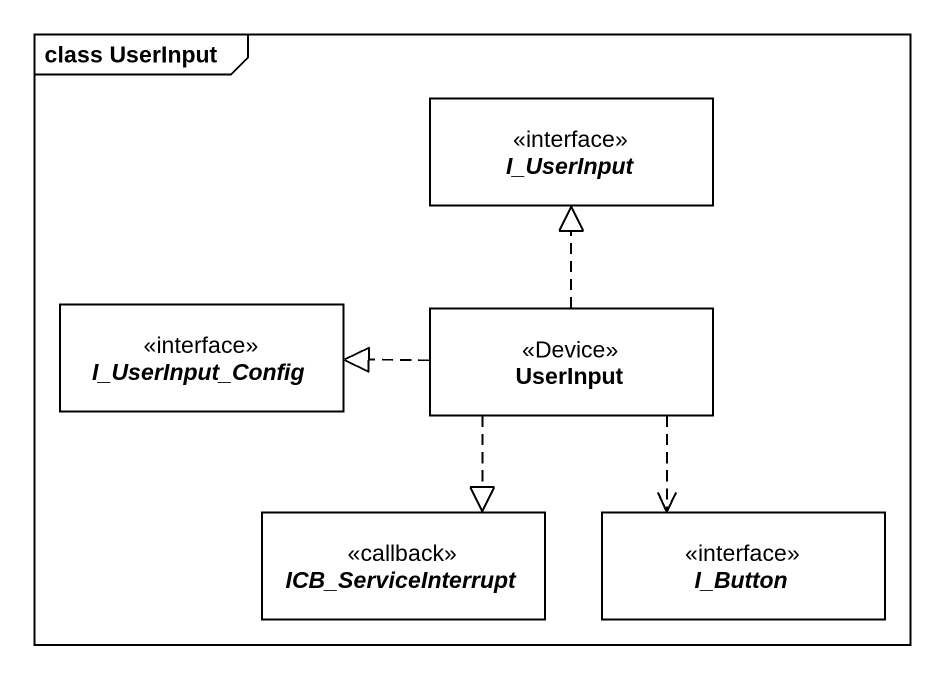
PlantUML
@startuml
mainframe class UserInput
hide circle
hide empty members
interface I_UserInput
interface I_UserInput_Config
class UserInput <<Device>>
interface ICB_ServiceInterrupt <<callback>>
interface I_Button
UserInput .up.|> I_UserInput
UserInput .left.|> I_UserInput_Config
UserInput ..|> ICB_ServiceInterrupt
UserInput ..> I_Button
@enduml
